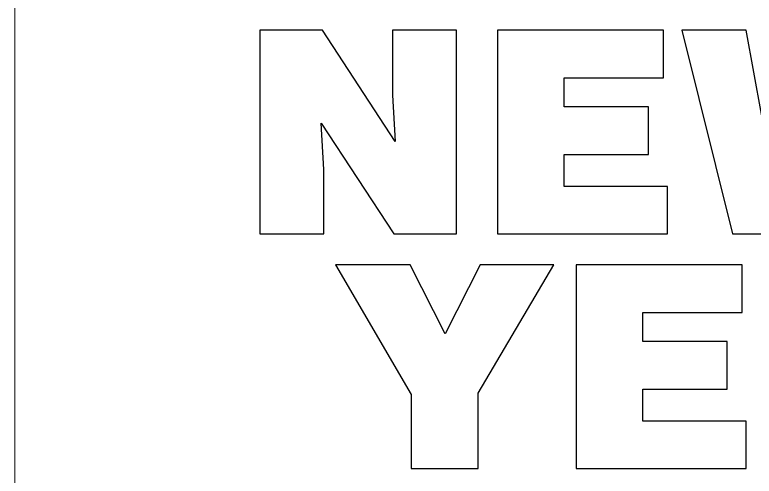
# Model space of a CAD drawing. Header units: millimetres. Extents: x -127 to 127, y -90 to 89.
# Drawn here: x -0.2 to 66.1, y -51.4 to -9.9 of the extents above; entities that cross this region are included whole.
import ezdxf

# ---------------------------------------------------------------- set-up
doc = ezdxf.new("R2010")
doc.units = ezdxf.units.MM
doc.header["$MEASUREMENT"] = 0
doc.layers.add('Layer 1', color=7, linetype='Continuous')

msp = doc.modelspace()

# ---------------------------------------------------------------- linework, layer by layer
at = {"layer": 'Layer 1', "color": 5, "lineweight": 9}
msp.add_open_spline([(-0.2218, 88.824), (-0.2218, 88.824), (-0.2218, -89.5053), (-0.2218, -89.5053)], degree=3, dxfattribs=at)
at = {"layer": 'Layer 1'}
for points, knots in [([(33.9136, -21.3268), (33.9136, -21.3268), (33.685, -17.1612), (33.685, -17.1612), (33.685, -17.1612), (33.685, -17.1612), (33.685, -11.3446), (33.685, -11.3446), (33.685, -11.3446), (33.685, -11.3446), (39.4254, -11.3446), (39.4254, -11.3446), (39.4254, -11.3446), (39.4254, -11.3446), (39.4254, -29.6326), (39.4254, -29.6326), (39.4254, -29.6326), (39.4254, -29.6326), (33.812, -29.6326), (33.812, -29.6326), (33.812, -29.6326), (33.812, -29.6326), (27.2842, -19.6758), (27.2842, -19.6758), (27.2842, -19.6758), (27.2842, -19.6758), (27.5128, -23.8414), (27.5128, -23.8414), (27.5128, -23.8414), (27.5128, -23.8414), (27.5128, -29.6326), (27.5128, -29.6326), (27.5128, -29.6326), (27.5128, -29.6326), (21.7724, -29.6326), (21.7724, -29.6326), (21.7724, -29.6326), (21.7724, -29.6326), (21.7724, -11.3446), (21.7724, -11.3446), (21.7724, -11.3446), (21.7724, -11.3446), (27.3858, -11.3446), (27.3858, -11.3446), (27.3858, -11.3446), (27.3858, -11.3446), (33.9136, -21.3268), (33.9136, -21.3268)], [0, 0, 0, 0, 0.0769231, 0.0769231, 0.0769231, 0.0769231, 0.1538462, 0.1538462, 0.1538462, 0.1538462, 0.2307692, 0.2307692, 0.2307692, 0.2307692, 0.3076923, 0.3076923, 0.3076923, 0.3076923, 0.3846154, 0.3846154, 0.3846154, 0.3846154, 0.4615385, 0.4615385, 0.4615385, 0.4615385, 0.5384615, 0.5384615, 0.5384615, 0.5384615, 0.6153846, 0.6153846, 0.6153846, 0.6153846, 0.6923077, 0.6923077, 0.6923077, 0.6923077, 0.7692308, 0.7692308, 0.7692308, 0.7692308, 0.8461538, 0.8461538, 0.8461538, 0.8461538, 1, 1, 1, 1]), ([(43.1084, -29.6326), (43.1084, -29.6326), (43.1084, -11.3446), (43.1084, -11.3446), (43.1084, -11.3446), (43.1084, -11.3446), (58.0182, -11.3446), (58.0182, -11.3446), (58.0182, -11.3446), (58.0182, -11.3446), (58.0182, -15.6118), (58.0182, -15.6118), (58.0182, -15.6118), (58.0182, -15.6118), (49.1028, -15.6118), (49.1028, -15.6118), (49.1028, -15.6118), (49.1028, -15.6118), (49.1028, -18.228), (49.1028, -18.228), (49.1028, -18.228), (49.1028, -18.228), (56.6466, -18.228), (56.6466, -18.228), (56.6466, -18.228), (56.6466, -18.228), (56.6466, -22.4952), (56.6466, -22.4952), (56.6466, -22.4952), (56.6466, -22.4952), (49.1028, -22.4952), (49.1028, -22.4952), (49.1028, -22.4952), (49.1028, -22.4952), (49.1028, -25.3654), (49.1028, -25.3654), (49.1028, -25.3654), (49.1028, -25.3654), (58.3738, -25.3654), (58.3738, -25.3654), (58.3738, -25.3654), (58.3738, -25.3654), (58.3738, -29.6326), (58.3738, -29.6326), (58.3738, -29.6326), (58.3738, -29.6326), (43.1084, -29.6326), (43.1084, -29.6326)], [0, 0, 0, 0, 0.0769231, 0.0769231, 0.0769231, 0.0769231, 0.1538462, 0.1538462, 0.1538462, 0.1538462, 0.2307692, 0.2307692, 0.2307692, 0.2307692, 0.3076923, 0.3076923, 0.3076923, 0.3076923, 0.3846154, 0.3846154, 0.3846154, 0.3846154, 0.4615385, 0.4615385, 0.4615385, 0.4615385, 0.5384615, 0.5384615, 0.5384615, 0.5384615, 0.6153846, 0.6153846, 0.6153846, 0.6153846, 0.6923077, 0.6923077, 0.6923077, 0.6923077, 0.7692308, 0.7692308, 0.7692308, 0.7692308, 0.8461538, 0.8461538, 0.8461538, 0.8461538, 1, 1, 1, 1]), ([(76.865, -22.6476), (76.865, -22.6476), (76.9158, -22.6476), (76.9158, -22.6476), (76.9158, -22.6476), (76.9158, -22.6476), (78.9732, -11.3446), (78.9732, -11.3446), (78.9732, -11.3446), (78.9732, -11.3446), (84.7644, -11.3446), (84.7644, -11.3446), (84.7644, -11.3446), (84.7644, -11.3446), (80.2178, -29.6326), (80.2178, -29.6326), (80.2178, -29.6326), (80.2178, -29.6326), (74.325, -29.6326), (74.325, -29.6326), (74.325, -29.6326), (74.325, -29.6326), (72.2168, -19.0154), (72.2168, -19.0154), (72.2168, -19.0154), (72.2168, -19.0154), (72.166, -19.0154), (72.166, -19.0154), (72.166, -19.0154), (72.166, -19.0154), (70.0832, -29.6326), (70.0832, -29.6326), (70.0832, -29.6326), (70.0832, -29.6326), (64.1904, -29.6326), (64.1904, -29.6326), (64.1904, -29.6326), (64.1904, -29.6326), (59.6438, -11.3446), (59.6438, -11.3446), (59.6438, -11.3446), (59.6438, -11.3446), (65.435, -11.3446), (65.435, -11.3446), (65.435, -11.3446), (65.435, -11.3446), (67.4924, -22.6476), (67.4924, -22.6476), (67.4924, -22.6476), (67.4924, -22.6476), (67.5432, -22.6476), (67.5432, -22.6476), (67.5432, -22.6476), (67.5432, -22.6476), (69.7276, -11.3446), (69.7276, -11.3446), (69.7276, -11.3446), (69.7276, -11.3446), (74.6806, -11.3446), (74.6806, -11.3446), (74.6806, -11.3446), (74.6806, -11.3446), (76.865, -22.6476), (76.865, -22.6476)], [0, 0, 0, 0, 0.0588235, 0.0588235, 0.0588235, 0.0588235, 0.1176471, 0.1176471, 0.1176471, 0.1176471, 0.1764706, 0.1764706, 0.1764706, 0.1764706, 0.2352941, 0.2352941, 0.2352941, 0.2352941, 0.2941176, 0.2941176, 0.2941176, 0.2941176, 0.3529412, 0.3529412, 0.3529412, 0.3529412, 0.4117647, 0.4117647, 0.4117647, 0.4117647, 0.4705882, 0.4705882, 0.4705882, 0.4705882, 0.5294118, 0.5294118, 0.5294118, 0.5294118, 0.5882353, 0.5882353, 0.5882353, 0.5882353, 0.6470588, 0.6470588, 0.6470588, 0.6470588, 0.7058824, 0.7058824, 0.7058824, 0.7058824, 0.7647059, 0.7647059, 0.7647059, 0.7647059, 0.8235294, 0.8235294, 0.8235294, 0.8235294, 0.8823529, 0.8823529, 0.8823529, 0.8823529, 1, 1, 1, 1]), ([(41.3558, -50.7149), (41.3558, -50.7149), (35.3614, -50.7149), (35.3614, -50.7149), (35.3614, -50.7149), (35.3614, -50.7149), (35.3614, -44.0601), (35.3614, -44.0601), (35.3614, -44.0601), (35.3614, -44.0601), (28.5542, -32.4269), (28.5542, -32.4269), (28.5542, -32.4269), (28.5542, -32.4269), (35.2598, -32.4269), (35.2598, -32.4269), (35.2598, -32.4269), (35.2598, -32.4269), (38.4094, -38.6245), (38.4094, -38.6245), (38.4094, -38.6245), (38.4094, -38.6245), (41.559, -32.4269), (41.559, -32.4269), (41.559, -32.4269), (41.559, -32.4269), (48.163, -32.4269), (48.163, -32.4269), (48.163, -32.4269), (48.163, -32.4269), (41.3558, -43.9585), (41.3558, -43.9585), (41.3558, -43.9585), (41.3558, -43.9585), (41.3558, -50.7149), (41.3558, -50.7149)], [0, 0, 0, 0, 0.1, 0.1, 0.1, 0.1, 0.2, 0.2, 0.2, 0.2, 0.3, 0.3, 0.3, 0.3, 0.4, 0.4, 0.4, 0.4, 0.5, 0.5, 0.5, 0.5, 0.6, 0.6, 0.6, 0.6, 0.7, 0.7, 0.7, 0.7, 0.8, 0.8, 0.8, 0.8, 1, 1, 1, 1]), ([(50.1696, -50.7149), (50.1696, -50.7149), (50.1696, -32.4269), (50.1696, -32.4269), (50.1696, -32.4269), (50.1696, -32.4269), (65.0794, -32.4269), (65.0794, -32.4269), (65.0794, -32.4269), (65.0794, -32.4269), (65.0794, -36.6941), (65.0794, -36.6941), (65.0794, -36.6941), (65.0794, -36.6941), (56.164, -36.6941), (56.164, -36.6941), (56.164, -36.6941), (56.164, -36.6941), (56.164, -39.3103), (56.164, -39.3103), (56.164, -39.3103), (56.164, -39.3103), (63.7078, -39.3103), (63.7078, -39.3103), (63.7078, -39.3103), (63.7078, -39.3103), (63.7078, -43.5775), (63.7078, -43.5775), (63.7078, -43.5775), (63.7078, -43.5775), (56.164, -43.5775), (56.164, -43.5775), (56.164, -43.5775), (56.164, -43.5775), (56.164, -46.4477), (56.164, -46.4477), (56.164, -46.4477), (56.164, -46.4477), (65.435, -46.4477), (65.435, -46.4477), (65.435, -46.4477), (65.435, -46.4477), (65.435, -50.7149), (65.435, -50.7149), (65.435, -50.7149), (65.435, -50.7149), (50.1696, -50.7149), (50.1696, -50.7149)], [0, 0, 0, 0, 0.0769231, 0.0769231, 0.0769231, 0.0769231, 0.1538462, 0.1538462, 0.1538462, 0.1538462, 0.2307692, 0.2307692, 0.2307692, 0.2307692, 0.3076923, 0.3076923, 0.3076923, 0.3076923, 0.3846154, 0.3846154, 0.3846154, 0.3846154, 0.4615385, 0.4615385, 0.4615385, 0.4615385, 0.5384615, 0.5384615, 0.5384615, 0.5384615, 0.6153846, 0.6153846, 0.6153846, 0.6153846, 0.6923077, 0.6923077, 0.6923077, 0.6923077, 0.7692308, 0.7692308, 0.7692308, 0.7692308, 0.8461538, 0.8461538, 0.8461538, 0.8461538, 1, 1, 1, 1])]:
    msp.add_open_spline(points, degree=3, knots=knots, dxfattribs=at)

doc.saveas('drawing.dxf')
